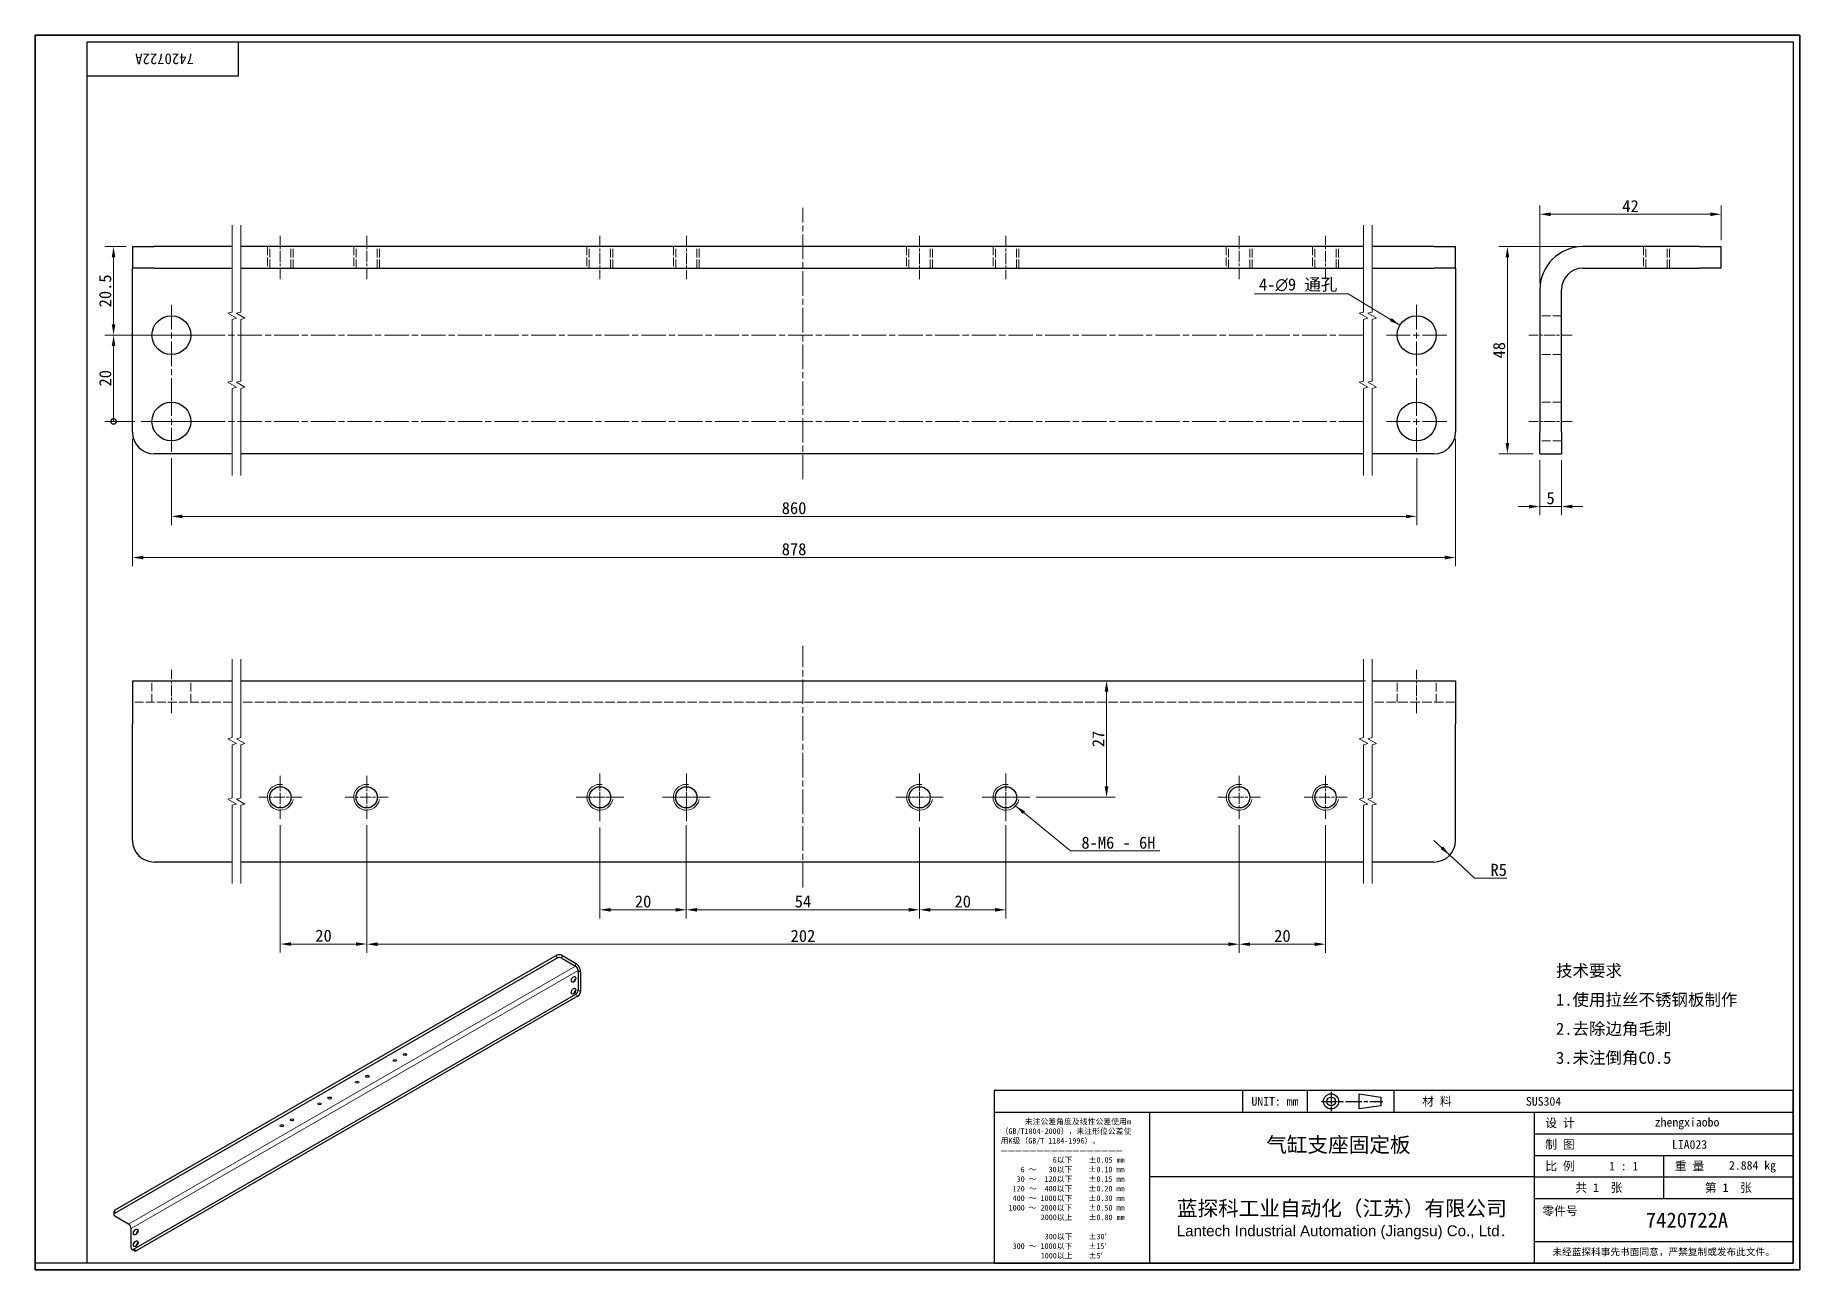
# Model space of a CAD drawing. Header units: millimetres. Extents: x 6 to 415, y 5 to 292.
import ezdxf
from ezdxf.enums import TextEntityAlignment as Align

# ---------------------------------------------------------------- set-up
doc = ezdxf.new("R2010")
doc.units = ezdxf.units.MM
doc.linetypes.add('CHAIN', pattern=[0.3543, 0.2362, -0.0295, 0.0591, -0.0295])
doc.linetypes.add('DASHED', pattern=[0.2067, 0.1654, -0.0413])
for name, color, linetype, lineweight in [('1', 7, 'Continuous', 18), ('可见 (ISO)', 7, 'Continuous', 25), ('可见窄的 (ISO)', 7, 'Continuous', 18), ('图框 (ISO)', 7, 'Continuous', 35), ('标题 (ISO)', 7, 'Continuous', 25)]:
    doc.layers.add(name, color=color, linetype=linetype, lineweight=lineweight)
for name, color, linetype, lineweight, true_color in [('中心标记 (ISO)', 1, 'CHAIN', 18, 0xff0000), ('中心线 (ISO)', 1, 'CHAIN', 18, 0xff0000), ('尺寸 (ISO)', 7, 'Continuous', 18, 0x008000), ('折线 (ISO)', 7, 'Continuous', 18, 0x008000), ('符号 (ISO)', 7, 'Continuous', 18, 0x008000), ('隐藏 (ISO)', 5, 'DASHED', 18, 0x0000ff)]:
    doc.layers.add(name, color=color, linetype=linetype, lineweight=lineweight, true_color=true_color)
doc.styles.add('文本样式164', font='SimSun.ttf')
doc.styles.add('文本样式165', font='SimSun.ttf')
doc.styles.add('文本样式74', font='SimSun.ttf')
doc.styles.add('最新国标', font='simfang.ttf')
doc.styles.add('注释文本 (ISO)', font='simfang.ttf')
doc.styles.add('添加1', font='simfang.ttf')
doc.dimstyles.new('默认 (GB)', dxfattribs={"dimtxt": 2.8, "dimasz": 2.5, "dimexe": 2, "dimexo": 1.5, "dimgap": 0.5, "dimtad": 1, "dimtoh": 1, "dimdsep": 46, "dimtxsty": '最新国标', "dimcen": 0.09, "dimdle": 10, "dimclrd": 256, "dimclre": 256, "dimclrt": 256, "dimazin": 2, "dimtfac": 0.535714, "dimtdec": 3, "dimtmove": 0, "dimatfit": 3, "dimfxl": 0, "dimtolj": 1, "dimlwd": -1, "dimlwe": -1, "dimarcsym": 0})
doc.dimstyles.new('默认 (GB)$7', dxfattribs={"dimtxt": 2.8, "dimasz": 2.5, "dimexe": 2, "dimexo": 1.5, "dimgap": 0.5, "dimtad": 1, "dimtoh": 1, "dimdsep": 46, "dimtxsty": '最新国标', "dimcen": 0.09, "dimdle": 10, "dimclrd": 256, "dimclre": 256, "dimclrt": 256, "dimazin": 2, "dimtfac": 0.535714, "dimtdec": 3, "dimtmove": 0, "dimatfit": 3, "dimfxl": 0, "dimtolj": 1, "dimlwd": -1, "dimlwe": -1, "dimarcsym": 0})

# ---------------------------------------------------------------- blocks, each defined once
blk = doc.blocks.new('图框 最新国标')
at = {"layer": '图框 (ISO)'}
for p, q in [((6, 7), (6, 291.5)), ((6, 291.5), (414.5, 291.5)), ((414.5, 291.5), (414.5, 5.5)), ((6, 7), (6, 5.5)), ((6, 7), (6, 5.5)), ((414.5, 5.5), (6, 5.5))]:
    blk.add_line(p, q, dxfattribs=at)
at = {"layer": '图框 (ISO)', "color": 7, "linetype": 'Continuous', "lineweight": 25}
for p, q in [((18, 290), (413, 290)), ((18, 7), (18, 290)), ((18, 290), (413, 290)), ((53, 290), (53, 282)), ((413, 290), (413, 7)), ((413, 290), (413, 7)), ((53, 282), (18, 282)), ((413, 7), (6, 7)), ((413, 7), (18, 7))]:
    blk.add_line(p, q, dxfattribs=at)
at = {"layer": '图框 (ISO)', "style": '文本样式74'}
blk.add_attdef('零件代号_001', (42.73, 287.25), '', height=2.5, rotation=180, dxfattribs=at)
blk = doc.blocks.new('标题栏 最新国标')
at = {"layer": '标题 (ISO)'}
for p, q in [((381.98, -183.84), (196.98, -183.84)), ((196.98, -183.84), (196.98, -223.84)), ((254.48, -183.84), (254.48, -188.84)), ((269.48, -183.84), (269.48, -188.84)), ((281.48, -188.09), (281.48, -184.59)), ((281.48, -184.59), (286.48, -185.34)), ((286.48, -187.34), (281.48, -188.09)), ((286.48, -185.34), (286.48, -187.34)), ((289.48, -183.84), (289.48, -188.84)), ((381.98, -223.84), (381.98, -183.84)), ((383.48, -183.84), (383.48, -225.34)), ((196.98, -188.84), (381.98, -188.84)), ((232.98, -188.84), (232.98, -223.84)), ((321.98, -188.84), (321.98, -223.84)), ((321.98, -193.84), (381.98, -193.84)), ((321.98, -198.84), (381.98, -198.84)), ((351.98, -198.84), (351.98, -208.84)), ((321.98, -203.84), (232.98, -203.84)), ((321.98, -203.84), (381.98, -203.84)), ((321.98, -208.84), (381.98, -208.84)), ((321.98, -218.84), (381.98, -218.84)), ((196.98, -223.84), (381.98, -223.84)), ((383.48, -225.34), (196.98, -225.34))]:
    blk.add_line(p, q, dxfattribs=at)
at = {"layer": '标题 (ISO)', "linetype": 'CHAIN', "ltscale": 15.834605}
blk.add_line((272.73, -186.34), (286.98, -186.34), dxfattribs=at)
at = {"layer": '标题 (ISO)', "linetype": 'CHAIN', "ltscale": 5.000333}
blk.add_line((274.98, -184.09), (274.98, -188.59), dxfattribs=at)
at = {"layer": '标题 (ISO)'}
for radius in [1.75, 1]:
    blk.add_circle((274.98, -186.34), radius, dxfattribs=at)
at = {"layer": '1', "style": '文本样式164'}
for s, p in [('UNIT: mm', (261.98, -186.34)), ('材 料', (299.48, -186.34)), ('设 计', (327.98, -191.34)), ('制 图', (327.98, -196.34)), ('比 例', (327.98, -201.34)), ('重 量', (357.98, -201.34)), ('共 1  张', (336.98, -206.34)), ('第 1  张', (366.98, -206.34))]:
    blk.add_text(s, height=2, dxfattribs=at).set_placement(p, align=Align.MIDDLE_CENTER)
at = {"layer": '标题 (ISO)', "style": '注释文本 (ISO)'}
for s, insert, char_height, attachment_point, line_spacing_factor in [('\\fSimSun|b0|i0;{\\H1.3000;      未注公差角度及线性公差使用m\\P}\\fSimSun|b0|i0;{\\H1.3000;（GB/T1804-2000），未注形位公差使\\P}\\fSimSun|b0|i0;{\\H1.3000;用K级（GB/T 1184-1996）。\\P}\\fSimSun|b0|i0;{\\H1.3000;—————————————————\\P}\\fSimSun|b0|i0;{\\H1.3000;             6以下    ±0.05 mm\\P}\\fSimSun|b0|i0;{\\H1.3000;     6 ～   30以下    ±0.10 mm\\P}\\fSimSun|b0|i0;{\\H1.3000;    30 ～  120以下    ±0.15 mm\\P}\\fSimSun|b0|i0;{\\H1.3000;   120 ～  400以下    ±0.20 mm\\P}\\fSimSun|b0|i0;{\\H1.3000;   400 ～ 1000以下    ±0.30 mm\\P}\\fSimSun|b0|i0;{\\H1.3000;  1000 ～ 2000以下    ±0.50 mm\\P}\\fSimSun|b0|i0;{\\H1.3000;          2000以上    ±0.80 mm\\P}\\fSimSun|b0|i0;{\\H1.3000;\\P}\\fSimSun|b0|i0;{\\H1.3000;           300以下    ±30′\\P}\\fSimSun|b0|i0;{\\H1.3000;   300 ～ 1000以下    ±15′\\P}\\fSimSun|b0|i0;{\\H1.3000;          1000以上    ±5′}', (198.48, -206.63), 1.3, 4, 1.023913), ('{\\fMicrosoft YaHei|b0|i0|c134|p34;\\H1.75x;蓝探科工业自动化（江苏）有限公司\\P\\fArial|b0|i0|c0|p34;\\H0.71429x;Lantech Industrial Automation (Jiangsu) Co., Ltd\\fFangSong|b0|i0|c134|p49;.\\H1.15195x; }', (277.48, -213.84), 2, 5, 0.978695)]:
    blk.add_mtext(s, dxfattribs=dict(at, insert=insert, char_height=char_height, attachment_point=attachment_point, line_spacing_factor=line_spacing_factor))
at = {"layer": '标题 (ISO)', "attachment_point": 5, "style": '注释文本 (ISO)'}
for s, insert, char_height in [('\\fFangSong|b0|i0;LIA023', (357.98, -196.34), 2), ('\\fFangSong|b0|i0;零件号', (327.98, -211.84), 2), ('\\fSimSun|b0|i0;{\\H1.6000;未经蓝探科事先书面同意，严禁复制或发布此文件。}', (351.98, -221.34), 1.6)]:
    blk.add_mtext(s, dxfattribs=dict(at, insert=insert, char_height=char_height))
at = {"layer": '标题 (ISO)'}
for tag, p, height, style in [('材料_001', (320.09, -187.33), 2, '注释文本 (ISO)'), ('设计人_001', (349.92, -192.16), 2, '注释文本 (ISO)'), ('库存编号_001', (259.97, -198.14), 3.5, '文本样式165'), ('视图比例_001', (339.32, -202.33), 2, '注释文本 (ISO)'), ('质量\\P3;_001', (367.11, -202.16), 2, '注释文本 (ISO)'), ('零件代号_001', (347.86, -215.59), 3.5, '文本样式165')]:
    blk.add_attdef(tag, p, '', height=height, dxfattribs=dict(at, style=style))
blk = doc.blocks.new('*D5')
at = {"layer": 'Defpoints', "color": 0, "transparency": 16777216}
for p in [(28.52, 199.53), (334.82, 199.53), (334.82, 170.5)]:
    blk.add_point(p, dxfattribs=at)
at = {"layer": '尺寸 (ISO)', "color": 116, "true_color": 0x00803f, "transparency": 16777216}
for p, q in [((28.52, 198.03), (28.52, 168.5)), ((334.82, 198.03), (334.82, 168.5)), ((31.02, 170.5), (332.32, 170.5))]:
    blk.add_line(p, q, dxfattribs=at)
for points in [[(31.02, 170.92), (31.02, 170.08), (28.52, 170.5)], [(332.32, 170.92), (332.32, 170.08), (334.82, 170.5)]]:
    blk.add_solid(points, dxfattribs=at)
at = {"layer": '尺寸 (ISO)', "transparency": 16777216, "insert": (181.67, 172.42), "char_height": 2.8, "attachment_point": 5, "style": '最新国标'}
blk.add_mtext('\\A1;878', dxfattribs=at)
blk = doc.blocks.new('*D6')
at = {"layer": 'Defpoints', "color": 0, "transparency": 16777216}
for p in [(37.52, 195.03), (325.82, 195.03), (325.82, 180.03)]:
    blk.add_point(p, dxfattribs=at)
at = {"layer": '尺寸 (ISO)', "color": 116, "true_color": 0x00803f, "transparency": 16777216}
for p, q in [((37.52, 193.53), (37.52, 178.03)), ((325.82, 193.53), (325.82, 178.03)), ((40.02, 180.03), (323.32, 180.03))]:
    blk.add_line(p, q, dxfattribs=at)
for points in [[(40.02, 180.45), (40.02, 179.61), (37.52, 180.03)], [(323.32, 180.45), (323.32, 179.61), (325.82, 180.03)]]:
    blk.add_solid(points, dxfattribs=at)
at = {"layer": '尺寸 (ISO)', "transparency": 16777216, "insert": (181.67, 181.94), "char_height": 2.8, "attachment_point": 5, "style": '最新国标'}
blk.add_mtext('\\A1;860', dxfattribs=at)
blk = doc.blocks.new('_DotSmall')
at = {"color": 0, "linetype": 'ByBlock', "const_width": 0.5}
blk.add_lwpolyline([(-0.0625, 0, 1), (0.0625, 0, 1)], format="xyb", close=True, dxfattribs=at)
blk = doc.blocks.new('*D7')
at = {"layer": 'Defpoints', "color": 0, "transparency": 16777216}
for p in [(24.12, 222.03), (37.52, 222.03), (30.52, 202.03)]:
    blk.add_point(p, dxfattribs=at)
at = {"layer": '尺寸 (ISO)', "color": 116, "true_color": 0x00803f, "transparency": 16777216}
for p, q in [((36.02, 222.03), (22.12, 222.03)), ((24.12, 202.03), (24.12, 219.53)), ((29.02, 202.03), (22.12, 202.03))]:
    blk.add_line(p, q, dxfattribs=at)
blk.add_solid([(23.71, 219.53), (24.54, 219.53), (24.12, 222.03)], dxfattribs=at)
at = {"layer": '尺寸 (ISO)', "color": 116, "true_color": 0x00803f, "transparency": 16777216, "xscale": 2.5, "yscale": 2.5, "zscale": 2.5, "rotation": 270}
blk.add_blockref('_DotSmall', (24.12, 202.03), dxfattribs=at)
at = {"layer": '尺寸 (ISO)', "transparency": 16777216, "insert": (22.21, 212.03), "char_height": 2.8, "attachment_point": 5, "rotation": 90, "style": '最新国标'}
blk.add_mtext('\\A1;20', dxfattribs=at)
blk = doc.blocks.new('*D9')
at = {"layer": 'Defpoints', "color": 0, "transparency": 16777216}
for p in [(156.73, 109.46), (210.73, 109.46), (156.73, 88.89)]:
    blk.add_point(p, dxfattribs=at)
at = {"layer": '尺寸 (ISO)', "color": 116, "true_color": 0x00803f, "transparency": 16777216}
for p, q in [((156.73, 107.96), (156.73, 86.89)), ((210.73, 107.96), (210.73, 86.89)), ((208.23, 88.89), (159.23, 88.89))]:
    blk.add_line(p, q, dxfattribs=at)
for points in [[(159.23, 89.31), (159.23, 88.47), (156.73, 88.89)], [(208.23, 89.31), (208.23, 88.47), (210.73, 88.89)]]:
    blk.add_solid(points, dxfattribs=at)
at = {"layer": '尺寸 (ISO)', "transparency": 16777216, "insert": (183.73, 90.81), "char_height": 2.8, "attachment_point": 5, "style": '最新国标'}
blk.add_mtext('\\A1;54', dxfattribs=at)
blk = doc.blocks.new('*D10')
at = {"layer": 'Defpoints', "color": 0, "transparency": 16777216}
for p in [(254.02, 141.96), (315.48, 141.96), (236.23, 114.96)]:
    blk.add_point(p, dxfattribs=at)
at = {"layer": '尺寸 (ISO)', "color": 116, "true_color": 0x00803f, "transparency": 16777216}
for p, q in [((313.98, 141.96), (252.02, 141.96)), ((254.02, 117.46), (254.02, 139.46)), ((237.73, 114.96), (256.02, 114.96))]:
    blk.add_line(p, q, dxfattribs=at)
for points in [[(253.6, 139.46), (254.44, 139.46), (254.02, 141.96)], [(253.6, 117.46), (254.44, 117.46), (254.02, 114.96)]]:
    blk.add_solid(points, dxfattribs=at)
at = {"layer": '尺寸 (ISO)', "transparency": 16777216, "insert": (252.1, 128.46), "char_height": 2.8, "attachment_point": 5, "rotation": 90, "style": '最新国标'}
blk.add_mtext('\\A1;27', dxfattribs=at)
blk = doc.blocks.new('*D11')
at = {"layer": 'Defpoints', "color": 0, "transparency": 16777216}
for p in [(364.32, 242.53), (346.82, 194.53), (354.32, 194.53)]:
    blk.add_point(p, dxfattribs=at)
at = {"layer": '尺寸 (ISO)', "color": 116, "true_color": 0x00803f, "transparency": 16777216}
for p, q in [((362.82, 242.53), (344.82, 242.53)), ((346.82, 240.03), (346.82, 197.03)), ((352.82, 194.53), (344.82, 194.53))]:
    blk.add_line(p, q, dxfattribs=at)
for points in [[(346.41, 240.03), (347.24, 240.03), (346.82, 242.53)], [(346.41, 197.03), (347.24, 197.03), (346.82, 194.53)]]:
    blk.add_solid(points, dxfattribs=at)
at = {"layer": '尺寸 (ISO)', "transparency": 16777216, "insert": (344.91, 218.53), "char_height": 2.8, "attachment_point": 5, "rotation": 90, "style": '最新国标'}
blk.add_mtext('\\A1;48', dxfattribs=at)
blk = doc.blocks.new('*D12')
at = {"layer": 'Defpoints', "color": 0, "transparency": 16777216}
for p in [(396.32, 250.03), (396.32, 242.53), (354.32, 232.53)]:
    blk.add_point(p, dxfattribs=at)
at = {"layer": '尺寸 (ISO)', "color": 116, "true_color": 0x00803f, "transparency": 16777216}
for p, q in [((354.32, 234.03), (354.32, 252.03)), ((356.82, 250.03), (393.82, 250.03)), ((396.32, 244.03), (396.32, 252.03))]:
    blk.add_line(p, q, dxfattribs=at)
for points in [[(356.82, 250.45), (356.82, 249.61), (354.32, 250.03)], [(393.82, 250.45), (393.82, 249.61), (396.32, 250.03)]]:
    blk.add_solid(points, dxfattribs=at)
at = {"layer": '尺寸 (ISO)', "transparency": 16777216, "insert": (375.32, 251.93), "char_height": 2.8, "attachment_point": 5, "style": '最新国标'}
blk.add_mtext('\\A1;42', dxfattribs=at)
blk = doc.blocks.new('*D13')
at = {"layer": 'Defpoints', "color": 0, "transparency": 16777216}
for p in [(354.32, 194.53), (359.32, 194.53), (359.32, 182.32)]:
    blk.add_point(p, dxfattribs=at)
at = {"layer": '尺寸 (ISO)', "color": 116, "true_color": 0x00803f, "transparency": 16777216}
for p, q in [((354.32, 193.03), (354.32, 180.32)), ((359.32, 193.03), (359.32, 180.32)), ((351.82, 182.32), (349.32, 182.32)), ((354.32, 182.32), (359.32, 182.32)), ((361.82, 182.32), (364.32, 182.32))]:
    blk.add_line(p, q, dxfattribs=at)
for points in [[(351.82, 182.73), (351.82, 181.9), (354.32, 182.32)], [(361.82, 182.73), (361.82, 181.9), (359.32, 182.32)]]:
    blk.add_solid(points, dxfattribs=at)
at = {"layer": '尺寸 (ISO)', "transparency": 16777216, "insert": (356.82, 184.23), "char_height": 2.8, "attachment_point": 5, "style": '最新国标'}
blk.add_mtext('\\A1;5', dxfattribs=at)
blk = doc.blocks.new('*D14')
at = {"layer": 'Defpoints', "color": 0, "transparency": 16777216}
for p in [(329.82, 104.96), (333.48, 101.55)]:
    blk.add_point(p, dxfattribs=at)
at = {"layer": '尺寸 (ISO)', "color": 116, "true_color": 0x00803f, "transparency": 16777216}
for p, q in [((329.82, 104.96), (333.48, 101.55)), ((331.65, 103.25), (329.82, 104.96)), ((333.48, 101.55), (335.31, 99.85)), ((339.21, 96.22), (335.31, 99.85)), ((346.66, 96.22), (339.21, 96.22))]:
    blk.add_line(p, q, dxfattribs=at)
blk.add_solid([(331.93, 103.56), (331.36, 102.95), (333.48, 101.55)], dxfattribs=at)
at = {"layer": '尺寸 (ISO)', "transparency": 16777216, "insert": (344.81, 98.13), "char_height": 2.8, "attachment_point": 5, "style": '最新国标'}
blk.add_mtext('\\A1;R5', dxfattribs=at)
blk = doc.blocks.new('*D15')
at = {"layer": 'Defpoints', "color": 0, "transparency": 16777216}
for p in [(28.52, 242.53), (24.12, 222.03), (30.52, 222.03)]:
    blk.add_point(p, dxfattribs=at)
at = {"layer": '尺寸 (ISO)', "color": 116, "true_color": 0x00803f, "transparency": 16777216}
for p, q in [((27.02, 242.53), (22.12, 242.53)), ((24.12, 240.03), (24.12, 224.53)), ((29.02, 222.03), (22.12, 222.03))]:
    blk.add_line(p, q, dxfattribs=at)
for points in [[(23.71, 240.03), (24.54, 240.03), (24.12, 242.53)], [(23.71, 224.53), (24.54, 224.53), (24.12, 222.03)]]:
    blk.add_solid(points, dxfattribs=at)
at = {"layer": '尺寸 (ISO)', "transparency": 16777216, "insert": (22.2, 232.28), "char_height": 2.8, "attachment_point": 5, "rotation": 90, "style": '最新国标'}
blk.add_mtext('\\A1;20.5', dxfattribs=at)
blk = doc.blocks.new('*D16')
at = {"layer": 'Defpoints', "color": 0, "transparency": 16777216}
for p in [(136.73, 109.46), (156.73, 110), (136.73, 88.89)]:
    blk.add_point(p, dxfattribs=at)
at = {"layer": '尺寸 (ISO)', "color": 116, "true_color": 0x00803f, "transparency": 16777216}
for p, q in [((136.73, 107.96), (136.73, 86.89)), ((156.73, 108.5), (156.73, 86.89)), ((154.23, 88.89), (139.23, 88.89))]:
    blk.add_line(p, q, dxfattribs=at)
for points in [[(139.23, 89.31), (139.23, 88.47), (136.73, 88.89)], [(154.23, 89.31), (154.23, 88.47), (156.73, 88.89)]]:
    blk.add_solid(points, dxfattribs=at)
at = {"layer": '尺寸 (ISO)', "transparency": 16777216, "insert": (146.73, 90.81), "char_height": 2.8, "attachment_point": 5, "style": '最新国标'}
blk.add_mtext('\\A1;20', dxfattribs=at)
blk = doc.blocks.new('*D17')
at = {"layer": 'Defpoints', "color": 0, "transparency": 16777216}
for p in [(62.73, 110), (82.73, 110), (62.73, 80.96)]:
    blk.add_point(p, dxfattribs=at)
at = {"layer": '尺寸 (ISO)', "color": 116, "true_color": 0x00803f, "transparency": 16777216}
for p, q in [((62.73, 108.5), (62.73, 78.96)), ((82.73, 108.5), (82.73, 78.96)), ((80.23, 80.96), (65.23, 80.96))]:
    blk.add_line(p, q, dxfattribs=at)
for points in [[(65.23, 81.37), (65.23, 80.54), (62.73, 80.96)], [(80.23, 81.37), (80.23, 80.54), (82.73, 80.96)]]:
    blk.add_solid(points, dxfattribs=at)
at = {"layer": '尺寸 (ISO)', "transparency": 16777216, "insert": (72.73, 82.87), "char_height": 2.8, "attachment_point": 5, "style": '最新国标'}
blk.add_mtext('\\A1;20', dxfattribs=at)
blk = doc.blocks.new('*D18')
at = {"layer": 'Defpoints', "color": 0, "transparency": 16777216}
for p in [(210.73, 109.46), (230.73, 110), (230.73, 88.89)]:
    blk.add_point(p, dxfattribs=at)
at = {"layer": '尺寸 (ISO)', "color": 116, "true_color": 0x00803f, "transparency": 16777216}
for p, q in [((210.73, 107.96), (210.73, 86.89)), ((230.73, 108.5), (230.73, 86.89)), ((213.23, 88.89), (228.23, 88.89))]:
    blk.add_line(p, q, dxfattribs=at)
for points in [[(213.23, 89.31), (213.23, 88.47), (210.73, 88.89)], [(228.23, 89.31), (228.23, 88.47), (230.73, 88.89)]]:
    blk.add_solid(points, dxfattribs=at)
at = {"layer": '尺寸 (ISO)', "transparency": 16777216, "insert": (220.73, 90.81), "char_height": 2.8, "attachment_point": 5, "style": '最新国标'}
blk.add_mtext('\\A1;20', dxfattribs=at)
blk = doc.blocks.new('*D19')
at = {"layer": 'Defpoints', "color": 0, "transparency": 16777216}
for p in [(82.73, 110), (284.73, 110), (284.73, 80.92)]:
    blk.add_point(p, dxfattribs=at)
at = {"layer": '尺寸 (ISO)', "color": 116, "true_color": 0x00803f, "transparency": 16777216}
for p, q in [((82.73, 108.5), (82.73, 78.92)), ((284.73, 108.5), (284.73, 78.92)), ((85.23, 80.92), (282.23, 80.92))]:
    blk.add_line(p, q, dxfattribs=at)
for points in [[(85.23, 81.33), (85.23, 80.5), (82.73, 80.92)], [(282.23, 81.33), (282.23, 80.5), (284.73, 80.92)]]:
    blk.add_solid(points, dxfattribs=at)
at = {"layer": '尺寸 (ISO)', "transparency": 16777216, "insert": (183.73, 82.83), "char_height": 2.8, "attachment_point": 5, "style": '最新国标'}
blk.add_mtext('\\A1;202', dxfattribs=at)
blk = doc.blocks.new('*D20')
at = {"layer": 'Defpoints', "color": 0, "transparency": 16777216}
for p in [(284.73, 110), (304.73, 110), (304.73, 80.92)]:
    blk.add_point(p, dxfattribs=at)
at = {"layer": '尺寸 (ISO)', "color": 116, "true_color": 0x00803f, "transparency": 16777216}
for p, q in [((284.73, 108.5), (284.73, 78.92)), ((304.73, 108.5), (304.73, 78.92)), ((287.23, 80.92), (302.23, 80.92))]:
    blk.add_line(p, q, dxfattribs=at)
for points in [[(287.23, 81.33), (287.23, 80.5), (284.73, 80.92)], [(302.23, 81.33), (302.23, 80.5), (304.73, 80.92)]]:
    blk.add_solid(points, dxfattribs=at)
at = {"layer": '尺寸 (ISO)', "transparency": 16777216, "insert": (294.73, 82.83), "char_height": 2.8, "attachment_point": 5, "style": '最新国标'}
blk.add_mtext('\\A1;20', dxfattribs=at)

msp = doc.modelspace()

# ---------------------------------------------------------------- linework, layer by layer
at = {"layer": '中心标记 (ISO)', "ltscale": 23.990969}
for p, q in [((37.5165, 229.0286), (37.5165, 207.9117)), ((37.5165, 229.0286), (37.5165, 215.0286)), ((325.816, 229.0286), (325.816, 208.4401)), ((325.816, 229.0286), (325.816, 215.0286)), ((313.4825, 222.0286), (30.5165, 222.0286)), ((44.5165, 222.0286), (30.5165, 222.0286)), ((332.816, 222.0286), (318.816, 222.0286)), ((332.816, 222.0286), (318.816, 222.0286)), ((37.5165, 209.0286), (37.5165, 195.0286)), ((37.5165, 209.0286), (37.5165, 195.0286)), ((325.816, 209.0286), (325.816, 195.0286)), ((325.816, 209.0286), (325.816, 195.0286)), ((313.4825, 202.0286), (30.5165, 202.0286)), ((44.5165, 202.0286), (30.5165, 202.0286)), ((332.816, 202.0286), (318.816, 202.0286)), ((332.816, 202.0286), (318.816, 202.0286))]:
    msp.add_line(p, q, dxfattribs=at)
at = {"layer": '中心标记 (ISO)', "ltscale": 11.019744}
for p, q in [((62.7303, 119.9162), (62.7303, 109.9992)), ((82.7303, 119.9162), (82.7303, 109.9992)), ((136.7303, 119.9162), (136.7303, 109.9992)), ((156.7303, 119.9162), (156.7303, 109.9992)), ((210.7303, 119.9162), (210.7303, 109.9992)), ((230.7303, 119.9162), (230.7303, 109.9992)), ((284.7303, 119.9162), (284.7303, 109.9992)), ((304.7303, 119.9162), (304.7303, 109.9992)), ((67.6888, 114.9577), (57.7718, 114.9577)), ((87.6888, 114.9577), (77.7718, 114.9577)), ((141.6888, 114.9577), (131.7718, 114.9577)), ((161.6888, 114.9577), (151.7718, 114.9577)), ((215.6888, 114.9577), (205.7718, 114.9577)), ((235.6888, 114.9577), (225.7718, 114.9577)), ((289.6888, 114.9577), (279.7718, 114.9577)), ((309.6888, 114.9577), (299.7718, 114.9577))]:
    msp.add_line(p, q, dxfattribs=at)
at = {"layer": '中心标记 (ISO)', "ltscale": 12.223182}
for p, q in [((136.7303, 120.4577), (136.7303, 109.4577)), ((156.7303, 120.4577), (156.7303, 109.4577)), ((210.7303, 120.4577), (210.7303, 109.4577)), ((230.7303, 120.4577), (230.7303, 109.4577)), ((142.2303, 114.9577), (131.2303, 114.9577)), ((162.2303, 114.9577), (151.2303, 114.9577)), ((216.2303, 114.9577), (205.2303, 114.9577)), ((236.2303, 114.9577), (225.2303, 114.9577))]:
    msp.add_line(p, q, dxfattribs=at)
at = {"layer": '中心线 (ISO)', "ltscale": 23.990969}
for p, q in [((183.7303, 188.6539), (183.7303, 251.5177)), ((183.7303, 94.0772), (183.7303, 150.0149))]:
    msp.add_line(p, q, dxfattribs=at)
at = {"layer": '中心线 (ISO)', "ltscale": 11.111974}
for p, q in [((62.7303, 235.0286), (62.7303, 245.0286)), ((82.7303, 235.0286), (82.7303, 245.0286)), ((136.7303, 245.0286), (136.7303, 235.0286)), ((156.7303, 245.0286), (156.7303, 235.0286)), ((210.7303, 245.0286), (210.7303, 235.0286)), ((230.7303, 245.0286), (230.7303, 235.0286)), ((284.7303, 235.0286), (284.7303, 245.0286)), ((304.7303, 235.0286), (304.7303, 245.0286)), ((361.8223, 222.0286), (351.8223, 222.0286)), ((361.8223, 202.0286), (351.8223, 202.0286)), ((37.5165, 134.4577), (37.5165, 144.4577)), ((325.816, 134.4577), (325.816, 144.4577))]:
    msp.add_line(p, q, dxfattribs=at)
at = {"layer": '可见 (ISO)'}
for p, q in [((28.5165, 242.5286), (28.5165, 237.5286)), ((28.5165, 242.5286), (33.5165, 242.5286)), ((51.5516, 242.5286), (33.5165, 242.5286)), ((313.4825, 242.5286), (53.5516, 242.5286)), ((329.816, 242.5286), (315.4825, 242.5286)), ((329.816, 242.5286), (334.816, 242.5286)), ((334.816, 237.5286), (334.816, 242.5286)), ((391.3223, 242.5286), (364.3223, 242.5286)), ((391.3223, 242.5286), (396.3223, 242.5286)), ((396.3223, 237.5286), (396.3223, 242.5286)), ((33.5165, 237.5286), (28.5165, 237.5286)), ((28.5165, 232.5286), (28.5165, 237.5286)), ((33.5165, 237.5286), (51.5516, 237.5286)), ((53.5516, 237.5286), (313.4825, 237.5286)), ((315.4825, 237.5286), (329.816, 237.5286)), ((334.816, 237.5286), (329.816, 237.5286)), ((334.816, 237.5286), (334.816, 232.5286)), ((364.3223, 237.5286), (391.3223, 237.5286)), ((396.3223, 237.5286), (391.3223, 237.5286)), ((28.5165, 199.5286), (28.5165, 232.5286)), ((334.816, 232.5286), (334.816, 199.5286)), ((354.3223, 232.5286), (354.3223, 199.5286)), ((359.3223, 199.5286), (359.3223, 232.5286)), ((354.3223, 194.5286), (354.3223, 199.5286)), ((359.3223, 199.5286), (359.3223, 194.5286)), ((51.5516, 194.5286), (33.5165, 194.5286)), ((313.4825, 194.5286), (53.5516, 194.5286)), ((329.816, 194.5286), (315.4825, 194.5286)), ((354.3223, 194.5286), (359.3223, 194.5286)), ((28.5165, 141.9577), (51.5516, 141.9577)), ((28.5165, 141.9577), (28.5165, 131.9577)), ((53.5516, 141.9577), (313.4825, 141.9577)), ((315.4825, 141.9577), (334.816, 141.9577)), ((334.816, 141.9577), (334.816, 131.9577)), ((28.5165, 104.9577), (28.5165, 131.9577)), ((334.816, 104.9577), (334.816, 131.9577)), ((51.5516, 99.9577), (33.5165, 99.9577)), ((313.4825, 99.9577), (53.5516, 99.9577)), ((329.816, 99.9577), (315.4825, 99.9577)), ((126.7252, 78.3484), (24.4304, 19.2885)), ((24.4304, 18.6081), (126.7252, 77.668)), ((127.9037, 78.3484), (131.0857, 76.5113)), ((127.9037, 77.668), (131.0857, 75.8309)), ((131.6749, 74.8103), (131.6749, 70.3195)), ((132.2642, 74.4701), (132.2642, 69.9793)), ((131.0857, 69.2989), (28.7909, 10.239)), ((131.6749, 68.9587), (29.3801, 9.8988)), ((24.1863, 18.9483), (24.1863, 18.2679)), ((27.6124, 16.0906), (24.4304, 17.9277)), ((28.2016, 10.5792), (28.2016, 15.0699)), ((28.9635, 9.8575), (28.3742, 10.1977))]:
    msp.add_line(p, q, dxfattribs=at)
for centre, radius in [((37.5165, 222.0286), 4.5), ((325.816, 222.0286), 4.5), ((37.5165, 202.0286), 4.5), ((325.816, 202.0286), 4.5), ((62.7303, 114.9577), 2.4585), ((82.7303, 114.9577), 2.4585), ((136.7303, 114.9577), 2.4585), ((156.7303, 114.9577), 2.4585), ((210.7303, 114.9577), 2.4585), ((230.7303, 114.9577), 2.4585), ((284.7303, 114.9577), 2.4585), ((304.7303, 114.9577), 2.4585)]:
    msp.add_circle(centre, radius, dxfattribs=at)
for centre, radius, start, end in [((364.3223, 232.5286), 10, 90, 180), ((364.3223, 232.5286), 5, 90, 180), ((33.5165, 199.5286), 5, 180, 270), ((329.816, 199.5286), 5, 270, 0), ((33.5165, 104.9577), 5, 180, 270), ((329.816, 104.9577), 5, 270, 0)]:
    msp.add_arc(centre, radius, start, end, dxfattribs=at)
for centre, major_axis, start_param, end_param in [((127.3144, 78.0082), (-0.8333, 0), 3.92699082, 5.49778714), ((127.3144, 77.3278), (0.8333, 0), 0.78539816, 2.35619449), ((131.0857, 75.1505), (0.8333, -1.4434), 0.78539816, 2.35619449), ((131.0857, 75.1505), (0.4167, -0.7217), 0.78539816, 2.35619449), ((131.2035, 72.4288), (-0.375, -0.6495), 4.04537784, 5.37940012), ((131.2035, 69.7072), (-0.375, -0.6495), 4.04537784, 5.37940012), ((131.0857, 69.9793), (-0.4167, -0.7217), 0.78539816, 2.35619449), ((131.6749, 69.6391), (0.4167, 0.7217), 3.92699082, 5.49778714), ((25.0196, 18.2679), (-0.8333, 0), 5.49778714, 7.06858347), ((25.0196, 18.9483), (-0.8333, 0), 5.49778714, 6.28318531), ((27.6124, 15.4101), (-0.4167, 0.7217), 3.92699082, 5.49778714), ((29.8515, 13.9132), (-0.375, -0.6495), 4.04537784, 5.37940012), ((28.7909, 10.9194), (-0.4167, -0.7217), 5.49778714, 7.06858347), ((29.3801, 10.5792), (-0.4167, -0.7217), 0, 0.78539816), ((29.8515, 11.1916), (-0.375, -0.6495), 4.04537784, 5.37940012)]:
    msp.add_ellipse(centre, major_axis=major_axis, ratio=0.57735027, start_param=start_param, end_param=end_param, dxfattribs=at)
for centre, major_axis in [((130.6143, 72.769), (0.375, 0.6495)), ((130.6143, 70.0474), (0.375, 0.6495)), ((89.2485, 53.9896), (0.4097, 0)), ((91.6055, 55.3504), (0.4097, 0)), ((80.5275, 48.9545), (0.4097, 0)), ((82.8845, 50.3154), (0.4097, 0)), ((74.1636, 45.2803), (0.4097, 0)), ((71.8065, 43.9195), (0.4097, 0)), ((63.0856, 38.8844), (0.4097, 0)), ((65.4426, 40.2453), (0.4097, 0)), ((29.2623, 14.2534), (0.375, 0.6495)), ((29.2623, 11.5318), (0.375, 0.6495))]:
    msp.add_ellipse(centre, major_axis=major_axis, ratio=0.57735027, dxfattribs=at)
at = {"layer": '可见窄的 (ISO)'}
for p, q in [((126.7252, 78.3484), (126.7252, 77.668)), ((127.9037, 77.668), (127.9037, 78.3484)), ((131.0857, 75.8309), (27.6124, 16.0906)), ((131.6749, 74.8103), (28.2016, 15.0699)), ((131.0857, 76.5113), (131.0857, 75.8309)), ((132.2642, 74.4701), (131.6749, 74.8103)), ((132.2642, 69.9793), (131.6749, 70.3195)), ((131.0857, 69.2989), (131.6749, 68.9587)), ((24.4304, 18.6081), (24.4304, 19.2885)), ((29.3801, 9.8988), (28.7909, 10.239))]:
    msp.add_line(p, q, dxfattribs=at)
for centre in [(62.7303, 114.9577), (82.7303, 114.9577), (136.7303, 114.9577), (156.7303, 114.9577), (210.7303, 114.9577), (230.7303, 114.9577), (284.7303, 114.9577), (304.7303, 114.9577)]:
    msp.add_arc(centre, 3, 80, 350, dxfattribs=at)
at = {"layer": '折线 (ISO)', "flags": 128}
for points in [[(51.5516, 189.5286), (51.5516, 209.6833), (52.5516, 209.9513), (50.5516, 211.106), (51.5516, 211.3739), (51.5516, 225.6833), (52.5516, 225.9513), (50.5516, 227.106), (51.5516, 227.3739), (51.5516, 247.5286)], [(53.5516, 189.5286), (53.5516, 209.6833), (54.5516, 209.9513), (52.5516, 211.106), (53.5516, 211.3739), (53.5516, 225.6833), (54.5516, 225.9513), (52.5516, 227.106), (53.5516, 227.3739), (53.5516, 247.5286)], [(313.4825, 189.5286), (313.4825, 209.6833), (314.4825, 209.9513), (312.4825, 211.106), (313.4825, 211.3739), (313.4825, 225.6833), (314.4825, 225.9513), (312.4825, 227.106), (313.4825, 227.3739), (313.4825, 247.5286)], [(315.4825, 189.5286), (315.4825, 209.6833), (316.4825, 209.9513), (314.4825, 211.106), (315.4825, 211.3739), (315.4825, 225.6833), (316.4825, 225.9513), (314.4825, 227.106), (315.4825, 227.3739), (315.4825, 247.5286)], [(51.5516, 94.9577), (51.5516, 113.1124), (52.5516, 113.3803), (50.5516, 114.535), (51.5516, 114.803), (51.5516, 127.1124), (52.5516, 127.3803), (50.5516, 128.535), (51.5516, 128.803), (51.5516, 146.9577)], [(53.5516, 94.9577), (53.5516, 113.1124), (54.5516, 113.3803), (52.5516, 114.535), (53.5516, 114.803), (53.5516, 127.1124), (54.5516, 127.3803), (52.5516, 128.535), (53.5516, 128.803), (53.5516, 146.9577)], [(313.4825, 94.9577), (313.4825, 113.1124), (314.4825, 113.3803), (312.4825, 114.535), (313.4825, 114.803), (313.4825, 127.1124), (314.4825, 127.3803), (312.4825, 128.535), (313.4825, 128.803), (313.4825, 146.9577)], [(315.4825, 94.9577), (315.4825, 113.1124), (316.4825, 113.3803), (314.4825, 114.535), (315.4825, 114.803), (315.4825, 127.1124), (316.4825, 127.3803), (314.4825, 128.535), (315.4825, 128.803), (315.4825, 146.9577)]]:
    msp.add_lwpolyline(points, dxfattribs=at)
at = {"layer": '隐藏 (ISO)', "ltscale": 12.094824}
for p, q in [((59.7303, 242.5286), (59.7303, 237.5286)), ((60.2718, 237.5286), (60.2718, 242.5286)), ((65.1888, 237.5286), (65.1888, 242.5286)), ((65.7303, 237.5286), (65.7303, 242.5286)), ((79.7303, 242.5286), (79.7303, 237.5286)), ((80.2718, 237.5286), (80.2718, 242.5286)), ((85.1888, 237.5286), (85.1888, 242.5286)), ((85.7303, 237.5286), (85.7303, 242.5286)), ((133.7303, 242.5286), (133.7303, 237.5286)), ((134.2718, 237.5286), (134.2718, 242.5286)), ((139.1888, 237.5286), (139.1888, 242.5286)), ((139.7303, 237.5286), (139.7303, 242.5286)), ((153.7303, 242.5286), (153.7303, 237.5286)), ((154.2718, 237.5286), (154.2718, 242.5286)), ((159.1888, 237.5286), (159.1888, 242.5286)), ((159.7303, 237.5286), (159.7303, 242.5286)), ((207.7303, 242.5286), (207.7303, 237.5286)), ((208.2718, 237.5286), (208.2718, 242.5286)), ((213.1888, 237.5286), (213.1888, 242.5286)), ((213.7303, 237.5286), (213.7303, 242.5286)), ((227.7303, 242.5286), (227.7303, 237.5286)), ((228.2718, 237.5286), (228.2718, 242.5286)), ((233.1888, 237.5286), (233.1888, 242.5286)), ((233.7303, 237.5286), (233.7303, 242.5286)), ((281.7303, 242.5286), (281.7303, 237.5286)), ((282.2718, 237.5286), (282.2718, 242.5286)), ((287.1888, 237.5286), (287.1888, 242.5286)), ((287.7303, 237.5286), (287.7303, 242.5286)), ((301.7303, 242.5286), (301.7303, 237.5286)), ((302.2718, 237.5286), (302.2718, 242.5286)), ((307.1888, 237.5286), (307.1888, 242.5286)), ((307.7303, 237.5286), (307.7303, 242.5286)), ((378.3223, 242.5286), (378.3223, 237.5286)), ((378.8638, 237.5286), (378.8638, 242.5286)), ((383.7808, 237.5286), (383.7808, 242.5286)), ((384.3223, 237.5286), (384.3223, 242.5286)), ((359.3223, 226.5286), (354.3223, 226.5286)), ((359.3223, 217.5286), (354.3223, 217.5286)), ((359.3223, 206.5286), (354.3223, 206.5286)), ((359.3223, 197.5286), (354.3223, 197.5286)), ((33.0165, 136.9577), (33.0165, 141.9577)), ((42.0165, 136.9577), (42.0165, 141.9577)), ((321.316, 136.9577), (321.316, 141.9577)), ((330.316, 136.9577), (330.316, 141.9577))]:
    msp.add_line(p, q, dxfattribs=at)
at = {"layer": '隐藏 (ISO)', "ltscale": 12.38251}
msp.add_line((51.5516, 136.9577), (28.5165, 136.9577), dxfattribs=at)
at = {"layer": '隐藏 (ISO)', "ltscale": 13.099241}
msp.add_line((313.4825, 136.9577), (53.5516, 136.9577), dxfattribs=at)
at = {"layer": '隐藏 (ISO)', "ltscale": 13.361995}
msp.add_line((334.816, 136.9577), (315.4825, 136.9577), dxfattribs=at)

# ---------------------------------------------------------------- block references
for name, p, values in [('图框 最新国标', (0, 0), {'零件代号_001': '7420722A'}), ('标题栏 最新国标', (31.0175, 230.8443), {'零件代号_001': '7420722A', '库存编号_001': '气缸支座固定板', '质量\\P3;_001': '2.884 kg', '视图比例_001': '1 : 1', '设计人_001': 'zhengxiaobo', '材料_001': 'SUS304'})]:
    msp.add_blockref(name, p).add_auto_attribs(values)

# ---------------------------------------------------------------- texts
at = {"layer": '符号 (ISO)', "char_height": 2.8}
for s, insert, width, attachment_point, line_spacing_factor, style in [('4-\\fAIGDT|b0|i0;{\\H2.8000;n}\\fFangSong|b0|i0;{\\H2.8000;9 通孔}', (307.4576, 232.0508), 20.10414, 9, 0.49, '最新国标'), ('8-M6 - 6H', (248.1998, 103.0026), 19.05179, 7, 0.49, '最新国标'), ('\\fFangSong|b0|i0;{\\H2.8000;技术要求\\P}\\fFangSong|b0|i0;{\\H2.8000;1.使用拉丝不锈钢板制作\\P}\\fFangSong|b0|i0;{\\H2.8000;2.去除边角毛刺\\P}\\fFangSong|b0|i0;{\\H2.8000;3.未注倒角C0.5}\\fSegoe UI|b0|i0;{\\H2.8000;\\P}', (358.0821, 64.529), 46.109943, 4, 1.441304, '添加1')]:
    msp.add_mtext(s, dxfattribs=dict(at, insert=insert, width=width, attachment_point=attachment_point, line_spacing_factor=line_spacing_factor, style=style))

# ---------------------------------------------------------------- dimensions: what is measured, and where the dimension line sits
at = {"layer": '尺寸 (ISO)', "color": 116, "true_color": 0x00803f}
for base, p1, p2, angle, override, picture, middle in [((396.3223, 250.0286), (354.3223, 232.5286), (396.3223, 242.5286), 180, {"dimgap": 0.5, "dimtoh": 0, "dimdec": 2, "dimtol": 0, "dimlim": 0, "dimtp": 0, "dimtm": 0, "dimtdec": 3, "dimtofl": 0, "dimatfit": 1}, '*D12', (375.3223, 250.0286)), ((24.123, 222.0286), (28.5165, 242.5286), (30.5165, 222.0286), 90, {"dimgap": 0.5, "dimtoh": 0, "dimdec": 2, "dimtol": 0, "dimlim": 0, "dimtp": 0, "dimtm": 0, "dimtdec": 3, "dimtofl": 0, "dimatfit": 1}, '*D15', (24.123, 232.2786)), ((346.8223, 194.5286), (364.3223, 242.5286), (354.3223, 194.5286), 90, {"dimgap": 0.5, "dimtoh": 0, "dimdec": 2, "dimtol": 0, "dimlim": 0, "dimtp": 0, "dimtm": 0, "dimtdec": 3, "dimtofl": 0, "dimatfit": 1}, '*D11', (346.8223, 218.5286)), ((24.123, 222.0286), (30.5165, 202.0286), (37.5165, 222.0286), 90, {"dimgap": 0.5, "dimtoh": 0, "dimdec": 2, "dimblk1": 'DotSmall', "dimsah": 1, "dimdle": 0, "dimtol": 0, "dimlim": 0, "dimtp": 0, "dimtm": 0, "dimtdec": 3, "dimtofl": 0, "dimatfit": 1}, '*D7', (24.123, 212.0286)), ((359.3223, 182.3152), (354.3223, 194.5286), (359.3223, 194.5286), 180, {"dimgap": 0.5, "dimtoh": 0, "dimdec": 2, "dimtol": 0, "dimlim": 0, "dimtp": 0, "dimtm": 0, "dimtdec": 3, "dimtofl": 1, "dimatfit": 1}, '*D13', (356.8223, 182.3152)), ((62.7303, 80.9577), (82.7303, 109.9992), (62.7303, 109.9992), 180, {"dimgap": 0.5, "dimtoh": 0, "dimdec": 2, "dimtol": 0, "dimlim": 0, "dimtp": 0, "dimtm": 0, "dimtdec": 3, "dimtofl": 0, "dimatfit": 1}, '*D17', (72.7303, 80.9577)), ((284.7303, 80.918), (82.7303, 109.9992), (284.7303, 109.9992), 180, {"dimgap": 0.5, "dimtoh": 0, "dimdec": 2, "dimtol": 0, "dimlim": 0, "dimtp": 0, "dimtm": 0, "dimtdec": 3, "dimtofl": 0, "dimatfit": 1}, '*D19', (183.7303, 80.918)), ((136.7303, 88.8909), (156.7303, 109.9992), (136.7303, 109.4577), 180, {"dimgap": 0.5, "dimtoh": 0, "dimdec": 2, "dimtol": 0, "dimlim": 0, "dimtp": 0, "dimtm": 0, "dimtdec": 3, "dimtofl": 0, "dimatfit": 1}, '*D16', (146.7303, 88.8909)), ((156.7303, 88.8909), (210.7303, 109.4577), (156.7303, 109.4577), 180, {"dimgap": 0.5, "dimtoh": 0, "dimdec": 2, "dimtol": 0, "dimlim": 0, "dimtp": 0, "dimtm": 0, "dimtdec": 3, "dimtofl": 0, "dimatfit": 1}, '*D9', (183.7303, 88.8909)), ((230.7303, 88.8909), (210.7303, 109.4577), (230.7303, 109.9992), 180, {"dimgap": 0.5, "dimtoh": 0, "dimdec": 2, "dimtol": 0, "dimlim": 0, "dimtp": 0, "dimtm": 0, "dimtdec": 3, "dimtofl": 0, "dimatfit": 1}, '*D18', (220.7303, 88.8909)), ((304.7303, 80.918), (284.7303, 109.9992), (304.7303, 109.9992), 180, {"dimgap": 0.5, "dimtoh": 0, "dimdec": 2, "dimtol": 0, "dimlim": 0, "dimtp": 0, "dimtm": 0, "dimtdec": 3, "dimtofl": 0, "dimatfit": 1}, '*D20', (294.7303, 80.918))]:
    dim = msp.add_linear_dim(base=base, p1=p1, p2=p2, angle=angle, dimstyle='默认 (GB)', override=override, dxfattribs=at)
    dim.commit()
    dim.dimension.update_dxf_attribs({"geometry": picture, "text_midpoint": middle, "dimtype": 160})
dim = msp.add_linear_dim(base=(334.816, 170.5008), p1=(28.5165, 199.5286), p2=(334.816, 199.5286), text='878', dimstyle='默认 (GB)', override={"dimgap": 0.5, "dimtoh": 0, "dimdec": 2, "dimlfac": 2.866475, "dimtol": 0, "dimlim": 0, "dimtp": 0, "dimtm": 0, "dimtdec": 3, "dimtofl": 0, "dimatfit": 1}, dxfattribs=at)
dim.commit()
dim.dimension.update_dxf_attribs({"geometry": '*D5', "text_midpoint": (181.6662, 170.5008), "dimtype": 160})
for base, p1, p2, angle, text, override, picture, middle in [((325.816, 180.0286), (37.5165, 195.0286), (325.816, 195.0286), 180, '860', {"dimgap": 0.5, "dimtoh": 0, "dimdec": 2, "dimlfac": 2.983009, "dimtol": 0, "dimlim": 0, "dimtp": 0, "dimtm": 0, "dimtdec": 3, "dimtofl": 0, "dimatfit": 1}, '*D6', (181.6662, 180.0286)), ((254.0187, 141.9577), (236.2303, 114.9577), (315.4825, 141.9577), 90, '27', {"dimgap": 0.5, "dimtoh": 0, "dimdec": 2, "dimtol": 0, "dimlim": 0, "dimtp": 0, "dimtm": 0, "dimtdec": 3, "dimtofl": 0, "dimatfit": 1}, '*D10', (254.0187, 128.4577))]:
    dim = msp.add_linear_dim(base=base, p1=p1, p2=p2, angle=angle, text=text, dimstyle='默认 (GB)', override=override, dxfattribs=at)
    dim.commit()
    dim.dimension.update_dxf_attribs({"geometry": picture, "text_midpoint": middle, "dimtype": 160})
dim = msp.add_radius_dim(center=(329.816, 104.9577), mpoint=(333.4769, 101.5522), dimstyle='默认 (GB)', override={"dimgap": 0.5, "dimtih": 1, "dimdec": 2, "dimlfac": 1, "dimcen": 0, "dimtol": 0, "dimlim": 0, "dimtp": 0, "dimtm": 0, "dimtdec": 3}, dxfattribs=at)
dim.commit()
dim.dimension.update_dxf_attribs({"geometry": '*D14', "text_midpoint": (344.8074, 96.2179), "dimtype": 164})

# ---------------------------------------------------------------- leaders
at = {"layer": '符号 (ISO)', "annotation_type": 0, "has_hookline": 1}
for points, hookline_direction, text_width in [([(321.9501, 224.3319), (309.9576, 231.5841), (307.4576, 231.5841)], 1, 19.177), ([(232.9696, 112.9613), (245.6998, 102.5359), (248.1998, 102.5359)], 0, 18.176)]:
    msp.add_leader(points, dimstyle='默认 (GB)$7', override={"dimgap": 0, "dimtad": 1}, dxfattribs=dict(at, hookline_direction=hookline_direction, text_width=text_width))

doc.saveas('drawing.dxf')
